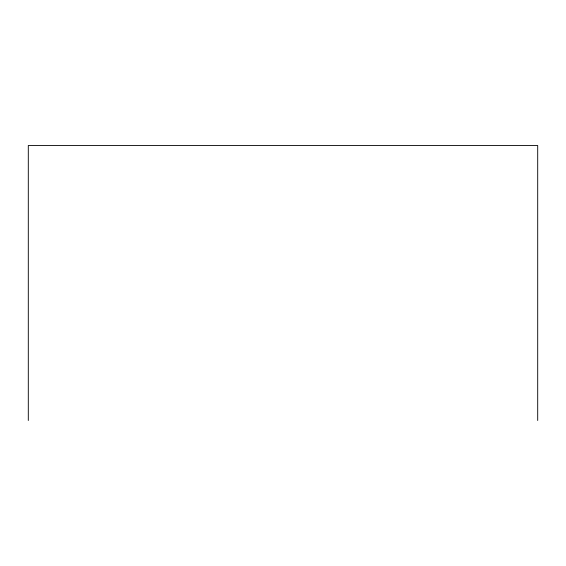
<?xml version="1.0" encoding="UTF-8"?>
<svg xmlns="http://www.w3.org/2000/svg" width="566" height="566" viewBox="0 0 566 566"><rect width="100%" height="100%" fill="white"/><g stroke="black" fill="none" stroke-linecap="round" stroke-linejoin="round"><path stroke-width="0.85" d="M537.7 420.488L537.7 145.512L28.3 145.512L28.3 420.488"/></g></svg>
